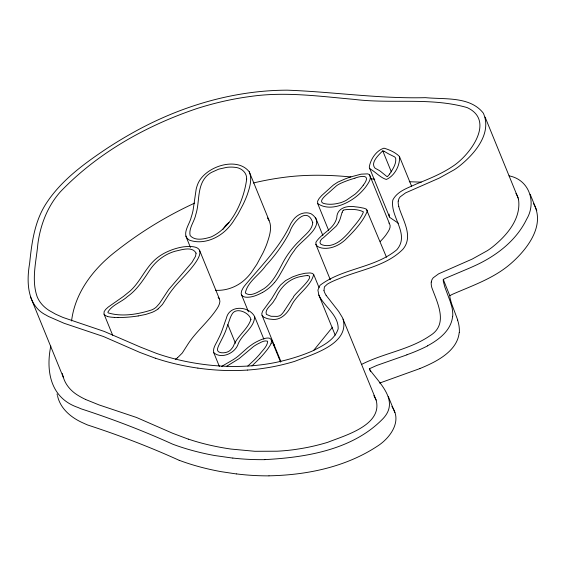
<?xml version="1.0" encoding="UTF-8"?>
<svg xmlns="http://www.w3.org/2000/svg" width="566" height="566" viewBox="0 0 566 566"><rect width="100%" height="100%" fill="white"/><g stroke="black" fill="none" stroke-linecap="round" stroke-linejoin="round"><path stroke-width="0.85" d="M509.039 175.856C529.245 179.599 536.773 202.373 526.635 219.212C515.973 241.25 495.285 256.66 473.346 266.381A144.203 80.634 -22.2 0 1 469.129 268.263L446.142 277.984A23.015 12.869 -22.2 0 0 443.284 279.463L443.27 279.696A27.104 15.155 -22.2 0 0 443.362 281.451M443.291 279.47L449.878 295.891A27.104 15.155 -22.2 0 0 449.97 297.638L451.406 303.157L457.745 320.115M389.16 214.082L389.111 215.653A11.943 6.679 -22.2 0 0 389.825 217.45L398.337 223.245M452.602 316.274C451.328 330.261 438.968 339.699 427.493 345.819M459.203 332.461C457.866 346.901 444.862 356.431 432.997 362.594A85.544 47.834 -22.2 0 1 419.894 368.537M50.791 346.059C45.598 371.558 50.742 398.259 78.094 407.513A215.066 120.268 -22.2 0 0 81.087 408.822C112.238 418.967 142.774 430.585 172.602 444.147A332.723 186.058 -22.2 0 0 214.719 455.538L232.817 458.106M398.273 201.093L398.881 198.786L400.148 196.869L405.589 192.879L439.174 178.127L454.328 169.715A58.333 32.623 -22.2 0 0 458.722 166.616C473.983 154.638 492.427 133.866 483.371 113.214C470.155 96.142 444.635 99.545 425.49 97.656C379.241 98.845 333.409 91.876 287.302 90.171C233.093 90.291 179.564 106.479 132.486 132.918A267.81 149.757 -22.2 0 0 107.632 147.967C84.362 163.482 60.781 180.504 45.556 204.468C34.476 222.077 31.703 243.111 29.63 263.388C26.397 281.677 26.963 305.654 46.129 315.128A134.397 75.158 -22.2 0 0 48.485 316.465L64.05 323.264L103.521 336.537L139.774 352.385L155.303 358.207M431.313 282.045L431.922 279.738L433.188 277.828L438.629 273.831L472.207 259.079L487.361 250.667A58.333 32.623 -22.2 0 0 491.762 247.568C506.117 236.255 521.236 219.325 518.562 199.685M71.564 320.979C75.066 292.028 94.076 268.001 116.638 250.773C140.651 231.904 166.92 215.844 194.676 203.102M342.083 212.356L340.555 217.592A63.116 35.297 -22.2 0 1 339.812 219.778L338.772 222.127M271.1 343.541C274.192 331.683 254.841 342.225 251.75 344.729A36.274 20.284 -22.2 0 0 247.491 347.899L238.328 356.007A29.736 16.626 -22.2 0 1 235.902 357.875L235.173 358.377A36.514 20.418 -22.2 0 1 233.489 359.481L233.234 359.643A57.095 31.929 -22.2 0 1 231.848 360.492L222.834 365.721A33.111 18.515 -22.2 0 0 221.646 366.464M222.792 229.492L225.417 225.742A17.305 9.679 -22.2 0 1 228.982 222.488M332.518 327.183L313.493 350.609M284.387 310.762L291.532 299.846A84.207 47.084 -22.2 0 1 293.322 297.504C292.006 295.777 317.377 275.394 307.288 275.621M363.28 185.202C371.353 174.696 362.481 175.403 354.946 178.106M389.705 173.939C392.592 169.404 396.342 164.218 395.726 158.572A10.414 5.823 -22.2 0 0 394.552 156.853L389.542 154.355A42.393 23.708 -22.2 0 1 388.113 153.605L384.066 151.264M274.538 282.498L272.656 284.613A31.01 17.341 -22.2 0 1 262.61 292.445M259.787 358.299L251.941 365.954M380.21 241.477L381.519 240.154A54.074 30.239 -22.2 0 0 385.962 234.925C387.986 231.749 391.757 227.412 389.429 223.535L369.612 174.965A7.514 4.203 -22.2 0 0 367.525 173.875L361.066 174.158L350.63 176.953A70.05 39.167 -22.2 0 0 345.501 178.778L337.803 182.132L333.424 184.997L321.7 195.546L319.139 198.461L317.618 201.206L317.689 203.569L328.591 230.284M330.671 190.983L336.133 186.101A11.532 6.452 -22.2 0 1 338.362 184.544L339.678 183.837A24.543 13.725 -22.2 0 1 341.227 183.101A55.73 31.165 -22.2 0 1 354.953 178.191M247.837 366.046L254.601 359.714A117.954 65.96 -22.2 0 0 259.539 354.415C262.426 350.418 267.194 346.682 267.654 341.539L267.357 341.128C263.862 340.109 260.417 342.77 257.339 344.142A31.484 17.603 -22.2 0 0 253.632 346.434L239.156 358.596L226.931 366.11M330.247 191.35C327.735 193.947 315.22 202.487 325.669 203.887A25.222 14.1 -22.2 0 0 336.19 203.732L340.039 202.876A19.011 10.627 -22.2 0 0 346.137 200.378L355.172 194.11A48.103 26.899 -22.2 0 0 363.252 185.202M158.077 308.923L162.463 304.444L168.236 295.41A90.489 50.6 -22.2 0 1 173.613 288.059C180.526 278.366 222.693 242.517 183.356 246.861A35.276 19.725 -22.2 0 0 166.892 251.927L164.487 253.115A29.595 16.548 -22.2 0 0 156.52 258.414C146.127 266.89 141.196 279.929 131.857 289.346A40.448 22.619 -22.2 0 1 130.321 290.825L123.445 296.414L108.269 307.041L105.609 309.489L104.123 311.696L103.988 313.996L112.662 335.235M177.441 357.846L182.287 353.014L188.054 343.979A90.489 50.6 -22.2 0 1 193.438 336.629C201.34 326.985 210.715 318.488 217.478 307.946C219.367 304.918 221.49 300.136 218.143 297.313M361.391 364.518C383.444 353.134 409.246 349.951 429.934 335.765C448.873 324.382 437.384 302.966 431.794 287.5A49.9 27.904 -22.2 0 1 431.214 282.073M262.574 292.41C257.452 295.176 251.714 297.666 245.771 297.207A10.407 5.823 -22.2 0 1 241.158 293.379L241.597 290.896L242.984 288.129A44.169 24.699 -22.2 0 1 244.08 286.453C260.664 266.268 279.852 247.858 290.775 223.627A64.262 35.934 -22.2 0 1 292.389 221.129C296.124 214.988 304.19 210.764 311.18 213.828C328.655 225.558 299.4 240.996 294.362 250.547A62.069 34.71 -22.2 0 0 292.82 252.578A78.985 44.169 -22.2 0 0 290.5 256.016L279.038 276.222A70.156 39.231 -22.2 0 1 274.574 282.498M265.008 459.599C306.468 457.427 353.226 449.666 383.217 418.444C399.313 401.188 380.295 383.967 370.164 370.27A44.282 24.762 -22.2 0 1 369.407 368.749L376.666 365.487L406.912 354.861M419.908 368.572L379.602 383.083M274.277 344.574L273.286 344.878M138.182 315.955L145.703 314.441L151.985 312.404A16.103 9.006 -22.2 0 0 158.091 308.937M247.349 370.072C230.857 371.176 214.259 370.412 197.902 368.105M268.999 475.822C306.418 475.086 345.126 467.254 376.829 446.532C389.344 438.841 402.249 422.116 392.528 407.506M117.961 317.54L114.304 317.427M421.231 182.132L409.26 181.743M215.618 290.301C227.129 290.952 238.725 286.17 246.684 277.878A49.546 27.706 -22.2 0 0 248.354 276.102L249.16 275.182A63.802 35.679 -22.2 0 0 251.155 272.734L256.815 264.372L262.865 253.136A189.115 105.75 -22.2 0 0 266.664 244.42C269.423 236.27 273.442 225.586 267.4 217.924M350.878 176.953C328.386 174.802 305.654 174.385 283.226 177.455A189.171 105.778 -22.2 0 0 253.32 182.995M371.296 178.884L374.742 179.217M236.347 473.94L221.356 471.697A332.723 186.058 -22.2 0 1 179.231 460.314M107.554 316.465L105.361 315.545L104.073 314.187M188.337 439.159L172.807 433.337L136.562 417.489L99.078 404.931L85.65 399.504M179.21 460.335C149.382 446.772 118.846 435.162 87.695 425.009A210.672 117.806 -22.2 0 1 83.648 423.219C71.932 418.168 60.668 409.289 57.626 396.306M318.983 287.457L313.698 274.503L312.418 273.406L310.062 272.939L305.053 273.265L299.018 274.63L292.785 276.809L285.589 280.595L280.566 285.002L277.821 288.582L271.765 298.6L262.596 311.116L261.768 313.819L262.065 315.368L280.892 361.511M369.612 174.965C371.94 178.842 368.162 183.172 366.145 186.355A54.074 30.239 -22.2 0 1 361.695 191.584C351.741 202.295 331.188 212.887 317.689 203.569M213.771 352.71C221.129 359.184 233.991 353.672 237.685 345.246C241.137 334.435 254.601 328.117 254.601 316.514C248.884 305.902 229.258 304.614 226.343 318.354C223.733 325.174 221.914 332.327 218.384 338.779C216.629 343.208 212.483 347.687 213.771 352.71L219.382 366.471M533.611 203.703C545.964 225.891 526.352 250.342 509.98 264.329C493.368 278.458 472.44 285.568 452.75 294.171A23.015 12.869 -22.2 0 0 449.885 295.657M262.065 315.368L263.933 317.264L267.152 318.573A24.451 13.676 -22.2 0 0 271.185 319.231C280.927 320.943 287.783 313.019 291.61 305.152C297.249 293.938 310.741 286.608 313.698 274.503M326.08 295.318L338.673 311.442L342.444 317.625L376.128 400.063C382.849 425.285 344.56 435.558 327.778 442.294A128.425 71.811 -22.2 0 1 299.527 448.817L294.384 449.609A150.754 84.299 -22.2 0 1 277.114 451.208L254.877 451.293L230.942 449.057A310.048 173.38 -22.2 0 1 188.379 439.124M391.913 406.459L392.224 406.982M373.857 395.584L376.128 400.063M318.849 295.07C324.283 306.885 338.532 314.76 338.164 328.896C334.492 340.308 322.62 345.776 312.729 350.856C300.864 356.056 288.419 359.743 275.762 362.445C246.132 368.409 215.398 367.426 185.853 361.448A312.375 174.675 -22.2 0 1 156.174 353.283L140.347 347.05L104.286 331.45L62.968 317.441L55.659 314.18L49.242 310.55A84.143 47.056 -22.2 0 1 37.186 296.761C31.165 279.738 36.288 261.499 37.837 244.13C40.335 224.964 47.53 206.173 60.527 191.633C97.798 152.77 146.445 125.546 197.216 108.453A189.171 105.778 -22.2 0 1 250.193 96.503C284.783 91.409 319.634 96.326 354.153 99.383C391.615 104.087 430.429 97.076 467.063 107.561C495.795 120.7 469.787 155.353 452.765 166.305C441.409 173.953 428.639 179.012 416.024 184.155C407.633 188.082 397.36 191.152 392.832 199.982C389.79 216.856 410.35 234.076 396.816 249.755C374.614 268.199 342.727 268.029 319.981 285.342L317.901 290.054L318.849 295.07L335.199 335.136M399.447 156.492C395.493 152.424 389.408 149.728 383.989 148.172C376.185 150.563 370.497 159.272 369.287 167.083A11.943 6.679 -22.2 0 0 370.001 168.88C375.633 171.979 380.189 177.583 386.302 179.472C394.481 176.09 400.339 165.215 399.447 156.492L411.673 186.44M249.259 171.838C236.772 155.763 204.064 166.892 197.569 184.601A73.573 41.141 -22.2 0 0 196.183 189.101L193.084 210.283A110.837 61.977 -22.2 0 1 191.195 217.217C189.872 224.065 180.731 234.72 189.256 240.076C202.571 244.972 218.009 238.661 227.391 228.756A50.537 28.258 -22.2 0 0 228.537 227.525L229.343 226.605A63.802 35.679 -22.2 0 0 231.338 224.164A78.044 43.646 -22.2 0 0 232.626 222.438L237.939 214.196L243.04 204.567A186.447 104.257 -22.2 0 0 247.215 194.867C249.634 187.629 252.478 179.273 249.259 171.838L269.083 220.407M366.329 209.201L386.493 257.261M530.158 194.251L536.766 210.439M485.09 117.091L518.123 198.043M389.698 173.939A23.454 13.117 -22.2 0 1 388.205 175.771L388.135 175.835A12.565 7.025 -22.2 0 1 387.696 176.281L387.3 176.649A7.11 3.976 -22.2 0 1 387.01 176.528L386.741 176.387A13.853 7.747 -22.2 0 1 386.571 176.288L380.472 171.307A49.101 27.458 -22.2 0 0 378.442 170.026L375.973 168.682A32.51 18.183 -22.2 0 1 374.904 168.038C370.291 162.534 378.64 154.942 382.595 150.995A2.299 1.288 -22.2 0 1 382.772 150.874L391.361 171.923M369.676 168.343L389.493 216.912M315.63 217.761L322.896 235.576M388.262 396.426L394.87 412.614M369.308 368.466L370.631 371.706M315.807 244.243L330.296 279.724M271.418 339.642L280.587 362.12M254.601 316.514L263.855 339.175M241.562 294.9L248.467 311.824M199.529 250.214L219.353 298.784M227.843 324.651L235.442 343.272M185.818 236.079L190.438 247.406M30.415 296.718L63.449 377.671C65.826 385.361 71.564 391.594 78.419 395.627A146.417 81.872 -22.2 0 0 85.657 399.497M343.088 319.111C349.816 344.333 311.526 354.606 294.745 361.341A128.425 71.811 -22.2 0 1 266.494 367.865L261.351 368.657A149.106 83.379 -22.2 0 1 247.349 370.065M63.449 377.671L62.663 374.904M451.137 303.928L444.798 286.969L443.355 281.451M398.761 206.548C402.596 220.011 413.895 236.355 402.843 249.337C385.736 266.445 360.075 269.685 338.61 278.868A59.409 33.217 -22.2 0 0 331.584 281.854L330.374 282.469A20.27 11.334 -22.2 0 0 327.304 284.196L324.424 286.87L324 290.337M57.421 395.521L57.06 393.943M62.345 373.496L62.501 374.204M457.604 320.172A102.715 57.435 -22.2 0 1 459.373 332.419M268.977 475.865A237.946 133.06 -22.2 0 1 236.39 473.891M264.98 459.649A233.878 130.781 -22.2 0 1 232.852 458.057M427.563 345.918A96.871 54.166 -22.2 0 1 406.883 354.755M450.996 303.977A102.715 57.435 -22.2 0 1 452.772 316.231M338.758 222.127A28.625 16.011 -22.2 0 1 336.048 226.28L324.389 236.885A56.027 31.328 -22.2 0 0 323.511 237.649C320.639 239.185 317.731 243.918 322.521 244.951C330.325 247.42 338.327 243.04 343.774 237.656A70.028 39.16 -22.2 0 0 348.989 232.301C353.927 225.954 360.797 219.155 363.429 211.868C358.221 209.144 350.545 208.981 344.39 209.859A4.521 2.526 -22.2 0 0 343.541 210.106A0.906 0.509 -22.2 0 0 343.307 210.205M342.281 212.314A8.228 4.599 -22.2 0 1 343.159 210.241M382.8 150.853A6.926 3.877 -22.2 0 1 384.038 151.285M388.884 223.075A7.514 4.203 -22.2 0 1 389.429 223.535M114.339 317.37A35.149 19.654 -22.2 0 1 107.512 316.507M138.189 315.941A91.19 50.99 -22.2 0 1 117.983 317.498M177.448 357.853A16.145 9.028 -22.2 0 1 175.389 359.191M259.773 358.299A113.412 63.42 -22.2 0 0 266.395 350.694A72.844 40.738 -22.2 0 0 268.56 347.793L269.961 345.649A29.92 16.732 -22.2 0 0 271.107 343.541M284.365 310.762A33.366 18.657 -22.2 0 1 282.3 313.621L281.005 314.88A5.073 2.837 -22.2 0 1 280.58 315.212L280.354 315.368A3.446 1.924 -22.2 0 1 278.854 316.019L277.984 316.252A9.12 5.101 -22.2 0 1 277.199 316.394L271.043 316.281L266.544 314.463A9.855 5.511 -22.2 0 1 266.36 314.286C264.435 308.866 272.402 304.749 274.305 300.242A60.576 33.875 -22.2 0 0 275.939 297.85C280.616 286.849 289.827 277.998 302.039 276.335A19.506 10.91 -22.2 0 1 307.303 275.585M197.888 368.119A310.048 173.38 -22.2 0 1 155.339 358.172M326.15 295.282A50.169 28.052 -22.2 0 1 323.901 290.372M398.839 206.519A49.9 27.904 -22.2 0 1 398.174 201.121M515.966 193.438A58.984 32.984 -22.2 0 1 518.548 199.692M246.663 179.111C243.932 200.513 231.883 227.539 211.068 236.956C204.588 238.923 195.213 241.399 190.105 235.541C188.528 228.19 194.428 221.617 195.801 214.585A109.981 61.503 -22.2 0 0 197.322 208.104C199.112 197.654 198.333 185.768 205.592 177.172A17.305 9.679 -22.2 0 1 211.295 172.496L218.688 169.156L226.768 167.352A27.663 15.466 -22.2 0 1 234.543 167.288C240.89 167.508 247.031 172.354 246.663 179.111M250.922 319.408C247.604 329.603 237.083 336.062 233.319 346.371A36.549 20.44 -22.2 0 1 232.18 348.069L230.822 349.689A8.214 4.592 -22.2 0 1 229.796 350.63A4.733 2.646 -22.2 0 1 228.501 351.451C225.226 353.552 215.101 353.934 217.903 347.517A42.875 23.97 -22.2 0 1 218.582 345.812L218.688 345.571A75.483 42.209 -22.2 0 1 219.198 344.468L222.919 337.088A129.579 72.462 -22.2 0 0 225.905 330.275L230.277 317.816A45.315 25.343 -22.2 0 1 231.954 314.314C235.972 306.574 249.45 312.651 250.922 319.408M367.468 210.821C362.813 222.183 353.545 231.699 344.807 240.246C339.084 245.283 331.619 248.856 323.851 248.29C320.611 248.106 314.802 246.606 315.913 242.276C321.587 233.079 334.322 229.089 336.777 217.634C336.989 207.687 347.574 205.338 355.639 206.873A59.77 33.422 -22.2 0 1 360.118 207.432C362.537 208.168 366.52 207.941 367.468 210.821M312.75 222.707C312.121 230.39 304.621 234.982 299.959 240.345C292.389 247.441 286.205 255.889 281.585 265.178C276.958 273.81 272.267 283.035 263.926 288.688C258.796 291.547 250.851 297.299 245.326 293.011C247.427 281.762 259.539 274.758 265.751 265.659C275.14 255.464 283.417 244.243 289.799 231.919C292.572 222.551 307.204 205.578 312.75 222.707M196.069 253.172L195.511 256.327L191.931 262.447L168.668 289.587L159.485 303.461L156.4 306.97A11.419 6.389 -22.2 0 1 152.127 309.758C138.345 314.286 122.263 317.101 108.212 312.899L107.851 312.22C111.898 304.897 121.506 302.18 127.527 296.506C136.88 289.948 143.078 280.227 149.282 270.881C155.289 261.457 164.501 254.176 175.326 251.184C181.559 249.889 192.355 245.941 196.069 253.172"/></g></svg>
